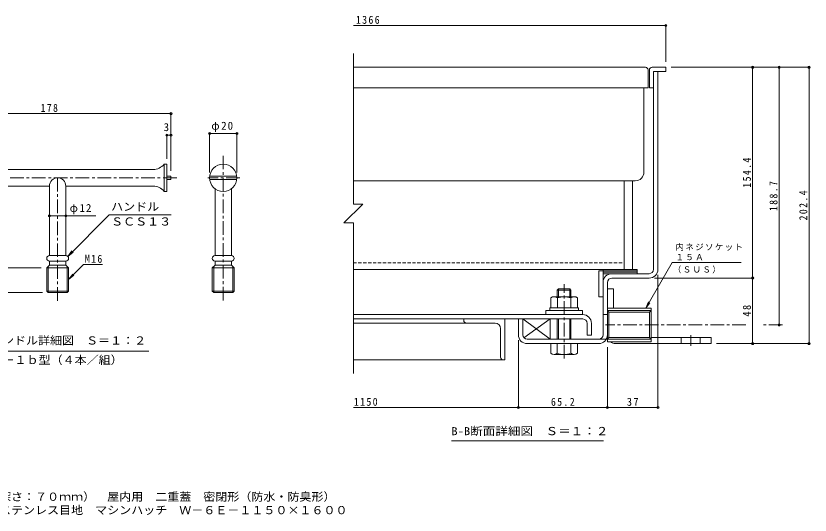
# Model space of a CAD drawing. Units: millimetres on the paper, enlarged 10 times, with parts at other scales. Extents: x -2621 to 2734, y -1962 to 1834.
# Drawn here: x -174 to 2734, y -1962 to -134 of the extents above; entities that cross this region are included whole.
import ezdxf
from ezdxf.enums import TextEntityAlignment as Align

# ---------------------------------------------------------------- set-up
doc = ezdxf.new("R2010")
doc.units = ezdxf.units.MM
doc.header["$LTSCALE"] = 10
doc.header["$PDMODE"] = 32
doc.header["$PDSIZE"] = 8
doc.linetypes.add('CHAIN1', pattern=[8, 5, -1, 1, -1])
doc.linetypes.add('DASHED1', pattern=[1.8, 1.2, -0.6])
for name, color, linetype, lineweight in [('D-1', 2, 'Continuous', 9), ('D-2', 3, 'Continuous', 9), ('D-3', 4, 'Continuous', 9), ('D-5', 7, 'Continuous', 9), ('D-6', 6, 'Continuous', 5), ('D-7', 5, 'Continuous', 5), ('D-8', 5, 'Continuous', 5), ('D-9', 134, 'Continuous', 5), ('D-A', 3, 'Continuous', 9), ('D-B', 6, 'Continuous', 5), ('D-E', 3, 'Continuous', 9), ('D-F', 7, 'Continuous', 9), ('F-5_F-5ﾚｲﾔ', 7, 'Continuous', 9)]:
    doc.layers.add(name, color=color, linetype=linetype, lineweight=lineweight)
doc.styles.add('ＭＳ ゴシック', font='')
doc.styles.get('ＭＳ ゴシック').set_extended_font_data('MS Gothic')

msp = doc.modelspace()

# ---------------------------------------------------------------- linework, layer by layer
at = {"layer": 'D-1'}
for p, q in [((2160.83, -336.86), (2176.83, -336.86)), ((2160.83, -1061.86), (2160.83, -336.86)), ((2176.83, -1061.86), (2176.83, -336.86)), ((2144.83, -1077.86), (2007.83, -1077.86)), ((2007.83, -1093.86), (2144.83, -1093.86)), ((1975.83, -1301.87), (1975.83, -1109.86)), ((1991.83, -1109.86), (1991.83, -1301.87)), ((2151.83, -1203.98), (1991.83, -1203.98)), ((1991.83, -1203.98), (1991.83, -1326.98)), ((2146.02, -1218.9), (1997.64, -1218.9)), ((1997.64, -1312.06), (1997.64, -1218.9)), ((2151.83, -1213.09), (2146.02, -1218.9)), ((2146.02, -1218.9), (2146.02, -1312.06)), ((2151.83, -1203.98), (2151.83, -1326.98)), ((1681.83, -1301.87), (1681.83, -1243.87)), ((1991.83, -1227.87), (1975.83, -1227.87)), ((1987.54, -1317.87), (1697.83, -1317.87)), ((1697.83, -1333.87), (1808.33, -1333.87)), ((1858.33, -1333.87), (1959.83, -1333.87)), ((1991.83, -1317.87), (1997.64, -1312.06)), ((2151.83, -1317.87), (1991.83, -1317.87)), ((2151.83, -1326.98), (1991.83, -1326.98)), ((2146.02, -1312.06), (1997.64, -1312.06)), ((2151.83, -1317.87), (2146.02, -1312.06))]:
    msp.add_line(p, q, dxfattribs=at)
for points in [[(2151.83, -1213.09), (1991.83, -1213.09), (1997.64, -1218.9)], [(1665.83, -1301.87), (1665.83, -1243.87), (1681.83, -1243.87)]]:
    msp.add_lwpolyline(points, dxfattribs=at)
for centre, radius, start, end in [((2144.83, -1061.86), 16, 270, 0), ((2144.83, -1061.86), 32, 270, 0), ((2007.83, -1109.86), 32, 90, 180), ((2007.83, -1109.86), 16, 90, 180), ((1697.83, -1301.87), 32, 180, 270), ((1697.83, -1301.87), 16, 180, 270), ((1959.83, -1301.87), 32, 270, 0), ((1959.83, -1301.87), 16, 270, 0)]:
    msp.add_arc(centre, radius, start, end, dxfattribs=at)
at = {"layer": 'D-2'}
for p, q in [((2125.83, -705.86), (2125.83, -396.86)), ((2093.83, -737.86), (1061.57, -737.86))]:
    msp.add_line(p, q, dxfattribs=at)
msp.add_arc((2093.83, -705.86), 32, 270, 0, dxfattribs=at)
at = {"layer": 'D-3'}
for p, q in [((1061.57, -321.86), (2130.83, -321.86)), ((2140.83, -331.86), (2140.83, -396.86)), ((2145.83, -331.86), (2145.83, -396.86)), ((2155.83, -321.86), (2205.83, -321.86)), ((2160.83, -336.86), (2160.83, -396.86)), ((1061.57, -396.86), (2140.83, -396.86)), ((2160.83, -396.86), (2145.83, -396.86))]:
    msp.add_line(p, q, dxfattribs=at)
msp.add_lwpolyline([(2205.83, -321.86), (2205.83, -336.86), (2160.83, -336.86)], dxfattribs=at)
for centre, start, end in [((2130.83, -331.86), 0, 90), ((2155.83, -331.86), 90, 180)]:
    msp.add_arc(centre, 10, start, end, dxfattribs=at)
at = {"layer": 'D-5', "color": 3, "linetype": 'CHAIN1'}
for p, q in [((585.1, -645.71), (585.1, -1182.86)), ((414.54, -726.79), (-513.92, -726.79)), ((-21.43, -726.79), (-21.43, -1182.86)), ((645.87, -726.79), (528.12, -726.79))]:
    msp.add_line(p, q, dxfattribs=at)
at = {"layer": 'D-5', "color": 3}
for p, q in [((368.57, -676.79), (368.57, -776.79)), ((378.57, -676.79), (368.57, -676.79)), ((378.57, -676.79), (378.57, -776.79)), ((393.57, -721.04), (378.57, -721.04)), ((393.57, -721.04), (393.57, -732.54)), ((535.43, -721.04), (634.77, -721.04)), ((393.57, -732.54), (378.57, -732.54)), ((535.43, -732.54), (634.77, -732.54)), ((8.57, -756.79), (328.57, -756.79)), ((8.57, -756.79), (8.57, -1011.79)), ((378.57, -776.79), (368.57, -776.79)), ((555.1, -766.79), (555.1, -1011.79)), ((615.1, -766.79), (615.1, -1011.79)), ((555.1, -1011.79), (615.1, -1011.79)), ((-61.43, -1056.79), (-51.43, -1046.79)), ((-51.43, -1031.79), (-51.43, -1046.79)), ((-51.43, -1046.79), (8.57, -1046.79)), ((18.57, -1056.79), (8.57, -1046.79)), ((545.1, -1056.79), (555.1, -1046.79)), ((555.1, -1031.79), (615.1, -1031.79)), ((555.1, -1031.79), (555.1, -1046.79)), ((555.1, -1046.79), (615.1, -1046.79)), ((615.1, -1031.79), (615.1, -1046.79)), ((625.1, -1056.79), (615.1, -1046.79)), ((-61.43, -1056.79), (-61.43, -1141.52)), ((-56.43, -1146.79), (-56.43, -1051.79)), ((13.57, -1051.79), (13.57, -1146.79)), ((545.1, -1056.79), (545.1, -1141.52)), ((550.1, -1146.79), (550.1, -1051.79)), ((620.1, -1051.79), (620.1, -1146.79)), ((-61.43, -1141.52), (18.57, -1141.52)), ((-61.43, -1141.52), (-56.43, -1146.79)), ((13.57, -1146.79), (-56.43, -1146.79)), ((13.57, -1146.79), (18.57, -1141.52)), ((545.1, -1141.52), (625.1, -1141.52)), ((545.1, -1141.52), (550.1, -1146.79)), ((620.1, -1146.79), (550.1, -1146.79)), ((620.1, -1146.79), (625.1, -1141.52))]:
    msp.add_line(p, q, dxfattribs=at)
at = {"layer": 'D-5'}
for p, q in [((8.57, -865.93), (118.66, -865.93)), ((167.52, -862.37), (394.4, -862.37)), ((15.4, -1014.49), (35.24, -999.27)), ((73.7, -1044.03), (143.41, -1044.03)), ((2132.22, -1203.98), (2228.73, -1036.82)), ((2228.73, -1036.82), (2481.47, -1036.82)), ((18.57, -1099.15), (38.41, -1083.94)), ((2132.22, -1203.98), (2141.79, -1180.89)), ((2132.22, -1203.98), (2147.44, -1184.15)), ((-357.3, -1361.31), (312.7, -1361.31)), ((1978, -1690.68), (1420.5, -1690.68))]:
    msp.add_line(p, q, dxfattribs=at)
at = {"layer": 'D-5', "color": 3}
for points in [[(328.57, -696.79), (-496.43, -696.79), (-496.43, -756.79), (-51.43, -756.79)], [(-51.43, -756.79), (-51.43, -1011.79), (8.57, -1011.79)], [(-51.43, -1031.79), (8.57, -1031.79), (8.57, -1046.79)], [(-61.43, -1056.79), (18.57, -1056.79), (18.57, -1141.52)], [(545.1, -1056.79), (625.1, -1056.79), (625.1, -1141.52)]]:
    msp.add_lwpolyline(points, dxfattribs=at)
at = {"layer": 'D-5'}
for points in [[(167.52, -862.37), (15.4, -1014.49), (30.62, -994.65)], [(73.7, -1044.03), (18.57, -1099.15), (33.79, -1079.32)]]:
    msp.add_lwpolyline(points, dxfattribs=at)
at = {"layer": 'D-5', "color": 3}
msp.add_circle((585.1, -726.79), 50, dxfattribs=at)
for centre, radius, start, end in [((326.75, -643.15), 53.67, 271.94333, 321.18758), ((-21.43, -756.79), 30, 0, 180), ((326.75, -810.43), 53.67, 38.81242, 88.06058), ((-51.43, -1021.79), 10, 90, 270), ((8.57, -1021.79), 10, 270, 90), ((555.1, -1021.79), 10, 90, 270), ((615.1, -1021.79), 10, 270, 90)]:
    msp.add_arc(centre, radius, start, end, dxfattribs=at)
at = {"layer": 'D-6'}
for p, q in [((1960.83, -1067.86), (1975.83, -1067.86)), ((1960.83, -1067.86), (1960.83, -1162.86)), ((1975.83, -1062.86), (1975.83, -1162.86)), ((2100.83, -1067.86), (1975.83, -1067.86)), ((2100.83, -1072.86), (1975.83, -1072.86)), ((2100.83, -1077.86), (1975.83, -1077.86)), ((1960.83, -1162.86), (1975.83, -1162.86)), ((1681.83, -1243.87), (1681.83, -1301.87)), ((1686.35, -1313.01), (1781.83, -1243.87)), ((1697.83, -1317.87), (1781.83, -1317.87))]:
    msp.add_line(p, q, dxfattribs=at)
msp.add_lwpolyline([(2100.83, -1077.86), (2100.83, -1062.86), (1975.83, -1062.86)], dxfattribs=at)
msp.add_lwpolyline([(1781.83, -1317.87), (1781.83, -1243.87), (1681.83, -1243.87)], close=True, dxfattribs=at)
at = {"layer": 'D-7'}
for p, q in [((1812.39, -1133.87), (1808.33, -1137.93)), ((1854.27, -1133.87), (1812.39, -1133.87)), ((1812.39, -1161.37), (1812.39, -1133.87)), ((1854.27, -1133.87), (1858.33, -1137.93)), ((1854.27, -1161.37), (1854.27, -1133.87)), ((1858.33, -1137.93), (1808.33, -1137.93)), ((1808.33, -1161.37), (1808.33, -1137.93)), ((1858.33, -1137.93), (1858.33, -1161.37)), ((1858.33, -1137.93), (1858.33, -1161.37)), ((1808.33, -1317.87), (1808.33, -1243.87)), ((1812.39, -1317.87), (1812.39, -1243.87)), ((1854.27, -1317.87), (1854.27, -1243.87)), ((1858.33, -1243.87), (1858.33, -1317.87)), ((1784.33, -1369.39), (1784.33, -1333.87)), ((1882.33, -1333.87), (1784.33, -1333.87)), ((1808.33, -1369.39), (1808.33, -1333.87)), ((1858.33, -1333.87), (1858.33, -1369.39)), ((1882.33, -1369.39), (1882.33, -1333.87)), ((1870.33, -1373.87), (1796.33, -1373.87))]:
    msp.add_line(p, q, dxfattribs=at)
at = {"layer": 'D-7', "linetype": 'CHAIN1'}
msp.add_line((1833.33, -1388.26), (1833.33, -1116.2), dxfattribs=at)
at = {"layer": 'D-7', "color": 2, "lineweight": 9}
for p, q in [((1784.26, -1166.66), (1790.83, -1162.87)), ((1875.83, -1162.87), (1790.83, -1162.87)), ((1784.26, -1166.66), (1784.26, -1202.87)), ((1808.79, -1166.66), (1808.79, -1202.87)), ((1857.87, -1166.66), (1857.87, -1202.87))]:
    msp.add_line(p, q, dxfattribs=at)
at = {"layer": 'D-7', "color": 134}
for p, q in [((1765.83, -1212.87), (1765.83, -1227.87)), ((1765.83, -1212.87), (1900.83, -1212.87)), ((1900.83, -1212.87), (1900.83, -1227.87)), ((1765.83, -1227.87), (1900.83, -1227.87))]:
    msp.add_line(p, q, dxfattribs=at)
at = {"layer": 'D-7', "color": 6}
for p, q in [((1780.83, -1202.87), (1780.83, -1212.87)), ((1780.83, -1212.87), (1885.83, -1212.87))]:
    msp.add_line(p, q, dxfattribs=at)
at = {"layer": 'D-7', "color": 2, "lineweight": 9}
msp.add_lwpolyline([(1875.83, -1162.87), (1882.41, -1166.66), (1882.41, -1202.87), (1784.26, -1202.87)], dxfattribs=at)
at = {"layer": 'D-7', "color": 6}
msp.add_lwpolyline([(1780.83, -1202.87), (1885.83, -1202.87), (1885.83, -1212.87)], dxfattribs=at)
at = {"layer": 'D-7', "color": 2, "lineweight": 9}
for centre, radius, start, end in [((1798.74, -1191.75), 28.97, 94.38438, 120), ((1795.76, -1187.07), 24.21, 57.42749, 88.18784), ((1833.33, -1244.07), 81.2, 72.41188, 107.5881), ((1870.9, -1187.07), 24.21, 91.81215, 122.57249), ((1867.92, -1191.75), 28.97, 59.99998, 85.6156)]:
    msp.add_arc(centre, radius, start, end, dxfattribs=at)
at = {"layer": 'D-7'}
for centre, radius, start, end in [((1796.33, -1355.54), 18.33, 229.1022, 310.89809), ((1833.33, -1301.79), 72.08, 249.70546, 290.29454), ((1870.33, -1355.54), 18.33, 229.10191, 310.8978)]:
    msp.add_arc(centre, radius, start, end, dxfattribs=at)
at = {"layer": 'D-8'}
for p, q in [((2050.83, -737.86), (1061.57, -737.86)), ((2083.33, -737.86), (2083.33, -1062.86))]:
    msp.add_line(p, q, dxfattribs=at)
msp.add_lwpolyline([(2053.33, -737.86), (2053.33, -1062.86), (2083.33, -1062.86)], dxfattribs=at)
at = {"layer": 'D-9'}
for p, q in [((2053.33, -1062.86), (2053.33, -737.86)), ((1061.57, -1062.86), (2053.33, -1062.86))]:
    msp.add_line(p, q, dxfattribs=at)
at = {"layer": 'D-9', "linetype": 'DASHED1'}
msp.add_line((1061.57, -1037.86), (2053.33, -1037.86), dxfattribs=at)
at = {"layer": 'D-A'}
for p, q in [((1901.33, -1227.87), (1062.28, -1227.87)), ((1062.28, -1243.87), (1901.33, -1243.87)), ((1917.33, -1259.87), (1917.33, -1302.87)), ((1933.33, -1259.87), (1933.33, -1302.87)), ((1917.33, -1302.87), (1933.33, -1302.87))]:
    msp.add_line(p, q, dxfattribs=at)
for radius in [32, 16]:
    msp.add_arc((1901.33, -1259.87), radius, 0, 90, dxfattribs=at)
at = {"layer": 'D-B'}
for p, q in [((1465.83, -1243.87), (1062.28, -1243.87)), ((1465.83, -1243.87), (1615.83, -1243.87)), ((1465.83, -1248.87), (1465.83, -1243.87)), ((1615.83, -1243.87), (1615.83, -1393.87)), ((1475.83, -1258.87), (1062.28, -1258.87)), ((1475.83, -1258.87), (1580.83, -1258.87)), ((1600.83, -1383.87), (1600.83, -1278.87)), ((1610.83, -1393.87), (1062.28, -1393.87)), ((1610.83, -1393.87), (1615.83, -1393.87))]:
    msp.add_line(p, q, dxfattribs=at)
for centre, radius, start, end in [((1475.83, -1248.87), 10, 180, 270), ((1580.83, -1278.87), 20, 0, 90), ((1610.83, -1383.87), 10, 180, 270)]:
    msp.add_arc(centre, radius, start, end, dxfattribs=at)
at = {"layer": 'D-E'}
for p, q in [((1991.83, -1133.86), (1991.83, -1301.87)), ((1991.83, -1133.86), (2014.33, -1133.86)), ((2014.33, -1203.98), (2014.33, -1133.86)), ((2371.83, -1333.87), (2021.83, -1333.87)), ((2151.83, -1311.37), (2371.83, -1311.37)), ((2261.83, -1333.87), (2261.83, -1311.37)), ((2331.83, -1333.87), (2331.83, -1311.37)), ((2371.83, -1311.37), (2371.83, -1333.87))]:
    msp.add_line(p, q, dxfattribs=at)
at = {"layer": 'D-E', "linetype": 'CHAIN1'}
msp.add_line((2296.83, -1342.6), (2296.83, -1303.15), dxfattribs=at)
at = {"layer": 'D-E'}
msp.add_arc((2021.83, -1303.87), 30, 230.3984, 270, dxfattribs=at)
at = {"layer": 'D-F'}
for p, q in [((2205.83, -169.14), (1061.57, -169.14)), ((2205.83, -166.14), (2205.83, -301.86)), ((1061.57, -271.86), (1061.57, -823.46)), ((2733.21, -321.86), (2225.83, -321.86)), ((2523.67, -321.86), (2523.67, -1093.86)), ((2621.01, -1265.48), (2621.01, -321.86)), ((2730.21, -321.86), (2730.21, -1333.87)), ((-496.43, -491.68), (393.57, -491.68)), ((393.57, -488.68), (393.57, -701.04)), ((378.57, -567.58), (378.57, -656.79)), ((393.57, -570.58), (378.57, -570.58)), ((535.1, -561.58), (535.1, -706.79)), ((535.1, -564.58), (635.1, -564.58)), ((635.1, -561.58), (635.1, -706.79)), ((1095.98, -823.46), (1027.16, -892.27)), ((1061.57, -823.46), (1095.98, -823.46)), ((-51.43, -865.93), (8.57, -865.93)), ((1061.57, -892.27), (1027.16, -892.27)), ((1061.57, -892.27), (1061.57, -1443.87)), ((-213.23, -1056.79), (-81.43, -1056.79)), ((2526.67, -1093.86), (2164.83, -1093.86)), ((2176.83, -1571.21), (2176.83, -1081.86)), ((2523.67, -1093.86), (2523.67, -1333.87)), ((-662.13, -1146.79), (-76.43, -1146.79)), ((1665.83, -1571.21), (1665.83, -1321.87)), ((2733.21, -1333.87), (2391.83, -1333.87)), ((1991.83, -1571.21), (1991.83, -1346.98)), ((1665.83, -1568.21), (1062.28, -1568.21)), ((1991.83, -1568.21), (1665.83, -1568.21)), ((2176.83, -1568.21), (1991.83, -1568.21))]:
    msp.add_line(p, q, dxfattribs=at)
at = {"layer": 'D-F', "linetype": 'CHAIN1'}
for p, q in [((2499.29, -1265.48), (1984.47, -1265.48)), ((2633.26, -1265.48), (2556.31, -1265.48))]:
    msp.add_line(p, q, dxfattribs=at)
at = {"layer": 'D-F'}
for p in [(2205.83, -169.14), (2523.67, -321.86), (2621.01, -321.86), (2730.21, -321.86), (393.57, -491.68), (378.57, -570.58), (393.57, -570.58), (535.1, -564.58), (635.1, -564.58), (-51.43, -865.93), (8.57, -865.93), (2523.67, -1093.86), (2621.01, -1265.48), (2523.67, -1333.87), (2730.21, -1333.87), (1665.83, -1568.21), (1991.83, -1568.21), (2176.83, -1568.21)]:
    msp.add_point(p, dxfattribs=at)

# ---------------------------------------------------------------- texts
at = {"layer": 'D-5', "color": 2, "style": 'ＭＳ ゴシック'}
for s, width, p in [('ハンドル', 1.1, (174.4, -856.05)), ('ＳＣＳ１３', 1.1, (174.4, -910.58)), ('開閉ハンドル詳細図\u3000Ｓ＝１：２', 1.1, (-357.3, -1346.31)), ('Ｋ－１ｂ型（４本／組）', 1.1, (-267.3, -1417.53)), ('B-B断面詳細図\u3000Ｓ＝１：２', 1.15, (1420.5, -1678.18))]:
    msp.add_text(s, height=29.33, dxfattribs=dict(at, width=width)).set_placement(p, align=Align.BOTTOM_LEFT)
at = {"layer": 'D-5', "char_height": 21.99, "attachment_point": 7, "style": 'ＭＳ ゴシック'}
for s, insert in [('\\T1.17;内ネジソケット', (2241.47, -993.98)), ('\\T1.17;１５Ａ', (2241.47, -1028.82)), ('\\T1.17;（ＳＵＳ）', (2231.81, -1076.67))]:
    msp.add_mtext(s, dxfattribs=dict(at, insert=insert))
at = {"layer": 'D-5', "color": 2, "insert": (78.41, -1038.56), "char_height": 29.33, "attachment_point": 7, "style": 'ＭＳ ゴシック'}
msp.add_mtext('\\T1.27;\\W0.9;M16', dxfattribs=at)
at = {"layer": 'D-F', "color": 2, "style": 'ＭＳ ゴシック'}
msp.add_text('3', height=29.33, dxfattribs=at).set_placement((366.72, -564.58), align=Align.BOTTOM_LEFT)
at = {"layer": 'D-F', "color": 2, "char_height": 29.33, "attachment_point": 7, "style": 'ＭＳ ゴシック'}
for s, insert in [('\\T1.28;\\W0.9;1366', (1070.83, -163.14)), ('\\T1.27;\\W0.9;178', (-83.93, -485.68)), ('\\T1.19;φ20', (541.35, -558.58)), ('\\T1.19;φ12', (22.51, -859.93)), ('\\T1.28;\\W0.9;1150', (1063.4, -1562.21)), ('\\T1.28;\\W0.9;65.2', (1785.08, -1562.21)), ('\\T1.27;\\W0.95;37', (2063.08, -1562.21))]:
    msp.add_mtext(s, dxfattribs=dict(at, insert=insert))
at = {"layer": 'D-F', "color": 2, "char_height": 29.33, "attachment_point": 7, "rotation": 90, "style": 'ＭＳ ゴシック'}
for s, insert in [('\\T1.28;\\W0.9;154.4', (2517.67, -762.86)), ('\\T1.28;\\W0.9;188.7', (2615.01, -848.67)), ('\\T1.28;\\W0.9;202.4', (2724.21, -882.87)), ('\\T1.27;\\W0.95;48', (2517.67, -1235.12))]:
    msp.add_mtext(s, dxfattribs=dict(at, insert=insert))
at = {"layer": 'F-5_F-5ﾚｲﾔ', "color": 2, "style": 'ＭＳ ゴシック', "width": 1.1}
for s, p in [('充填用（充填深さ：７０ｍｍ）\u3000屋内用\u3000二重蓋\u3000密閉形（防水・防臭形）', (-500.11, -1918.5)), ('スチール製\u3000ステンレス目地\u3000マシンハッチ\u3000Ｗ－６Ｅ－１１５０×１６００', (-500.11, -1967.71))]:
    msp.add_text(s, height=29.33, dxfattribs=at).set_placement(p, align=Align.BOTTOM_LEFT)

doc.saveas('drawing.dxf')
